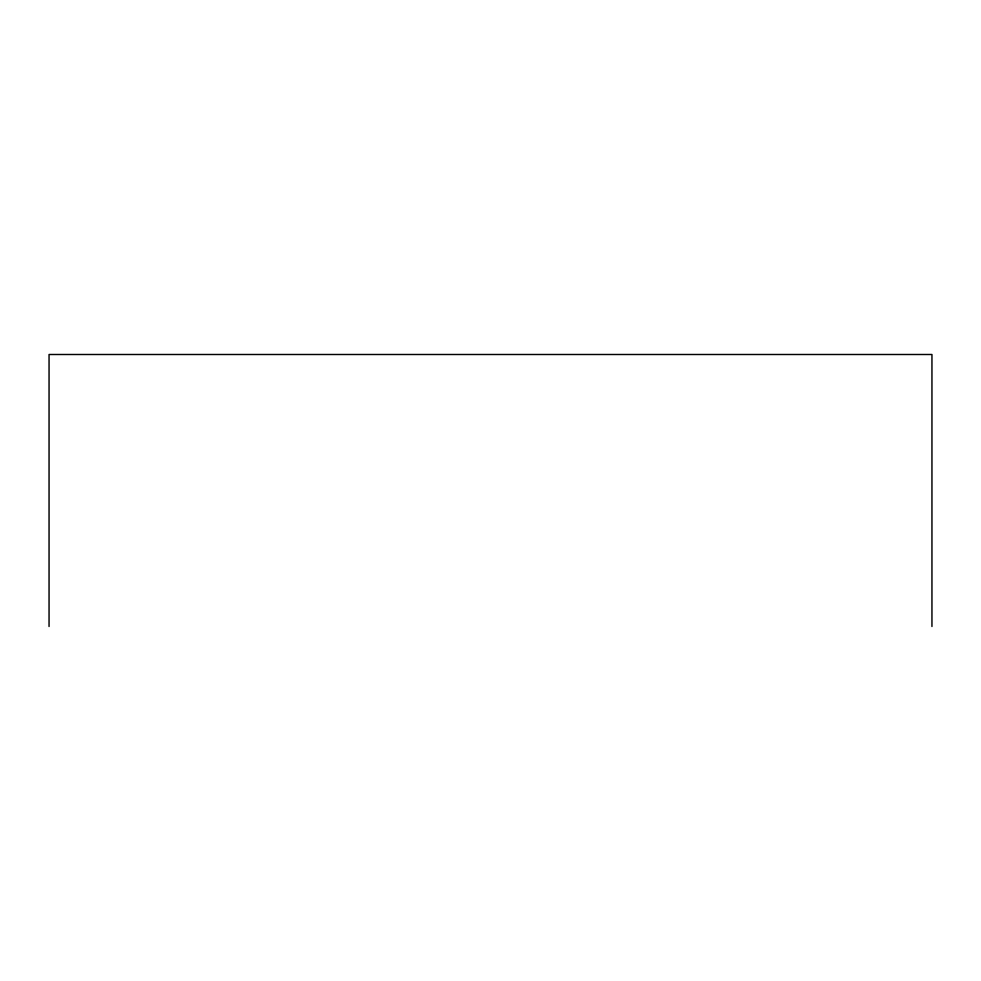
<?xml version="1.0" encoding="UTF-8"?>
<svg xmlns="http://www.w3.org/2000/svg" width="981" height="981" viewBox="0 0 981 981"><rect width="100%" height="100%" fill="white"/><g stroke="black" fill="none" stroke-linecap="round" stroke-linejoin="round"><path stroke-width="1.47" d="M931.95 626.503L931.95 354.497L49.05 354.497L49.05 626.503"/></g></svg>
